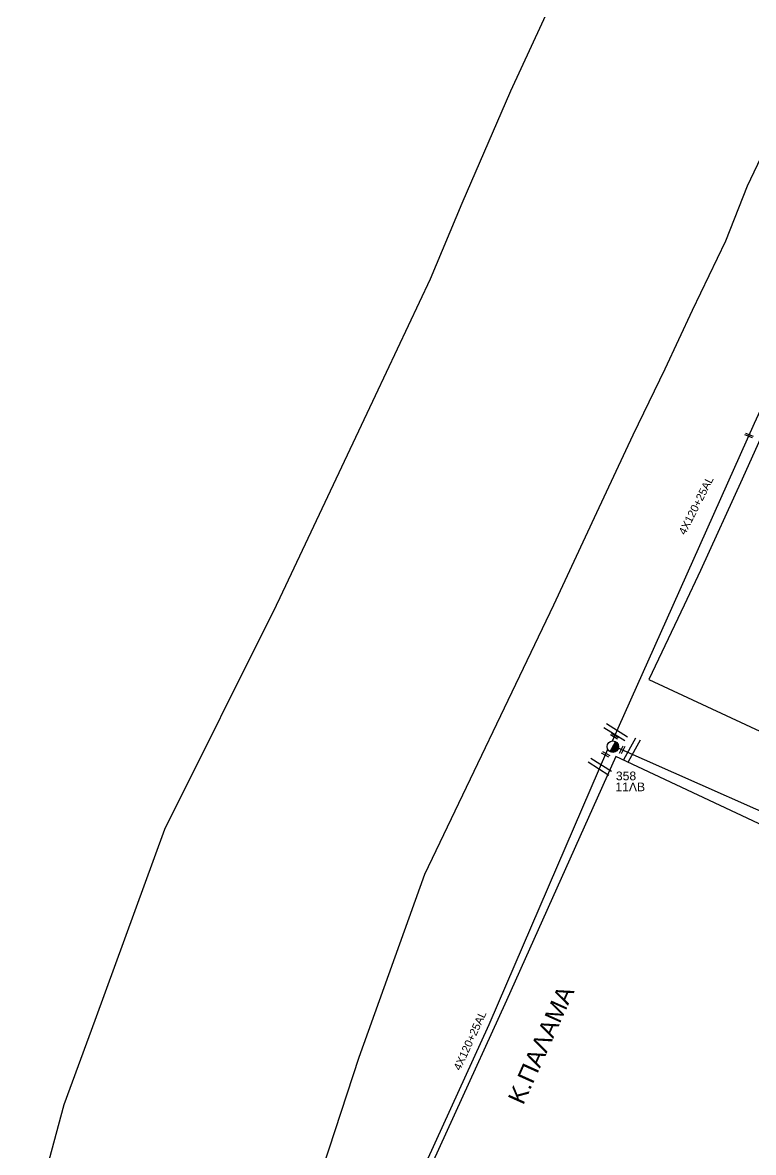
# Model space of a CAD drawing. Header units: millimetres. Extents: x 974 to 2037, y 106 to 580.
# Drawn here: x 1213.5 to 1297.4, y 282.1 to 411.8 of the extents above; entities that cross this region are included whole.
import ezdxf

# ---------------------------------------------------------------- set-up
doc = ezdxf.new("R2010")
doc.units = ezdxf.units.MM
for name, color, linetype in [('Επιγραφές - Σχήματα', 7, 'Continuous'), ('Μηχανική τομή', 7, 'Continuous'), ('Στύλος ΦΜ', 7, 'Continuous'), ('Στύλος ΦΜ @ 1', 7, 'Continuous'), ('Συνεστραμμένα ΧΤ   4x120+25 AL', 7, 'SYN_LINE'), ('Τομή', 7, 'Continuous'), ('Υπόβαθρο ΔΕΗ', 7, 'Continuous')]:
    doc.layers.add(name, color=color, linetype=linetype)
doc.styles.get("Standard").update_dxf_attribs({"font": 'arial.ttf'})
doc.linetypes.add('SYN_LINE', pattern='A,0.5,-0.0001,["/\\/\\/\\/",Standard,S=0.1,R=0,X=0,Y=-0.05],-0.25', length=0.7501)

# ---------------------------------------------------------------- blocks, each defined once
blk = doc.blocks.new('ΥΠΑΡΧΩΝ ΤΣΙΜΕΝΤΕΝΙΟΣ ΣΤΥΛΟΣ')
at = {"layer": 'Στύλος ΦΜ'}
blk.add_hatch(color=256, dxfattribs=at).paths.add_polyline_path([(-1.29, -2.28, 0.574793), (2.62, 0, 0.268822), (1.3, 2.27)])
blk.add_line((-1.29, -2.28), (1.3, 2.27), dxfattribs=at)
blk.add_circle((0, 0), 2.62, dxfattribs=at)
at = {"layer": 'Στύλος ΦΜ', "flags": 4}
for tag, p in [('ΑΡΙΘΜΟΣ', (-4.68, 8.05)), ('ΤΥΠΟΣ', (-4.91, 3.03))]:
    blk.add_attdef(tag, p, '', height=4, dxfattribs=at)
blk = doc.blocks.new('ΤΟΜΗ')
at = {"layer": 'Τομή', "ltscale": 40}
for p, q in [((-5.68, 0), (5.68, 0)), ((5.68, -2.33), (-5.68, -2.33))]:
    blk.add_line(p, q, dxfattribs=at)
blk = doc.blocks.new('ΜΗΧΑΝΙΚΗ ΤΟΜΗ')
at = {"layer": 'Μηχανική τομή', "ltscale": 40}
for p, q in [((-1.89, 0.78), (1.89, 0.78)), ((1.89, 0), (-1.89, 0))]:
    blk.add_line(p, q, dxfattribs=at)

msp = doc.modelspace()

# ---------------------------------------------------------------- linework, layer by layer
at = {"layer": 'Συνεστραμμένα ΧΤ   4x120+25 AL', "color": 5, "linetype": 'SYN_LINE', "ltscale": 10}
msp.add_lwpolyline([(1281.22, 329.33), (1288.19, 344.93), (1297.54, 365.83), (1313.5, 400.33)], dxfattribs=at)
at = {"layer": 'Συνεστραμμένα ΧΤ   4x120+25 AL', "color": 85, "ltscale": 10}
msp.add_lwpolyline([(1252.86, 265.68), (1267.06, 296.79), (1280.69, 328.38)], dxfattribs=at)
at = {"layer": 'Συνεστραμμένα ΧΤ   4x120+25 AL', "color": 6, "ltscale": 10}
msp.add_lwpolyline([(1281.85, 328.53), (1307.08, 317.38), (1321.42, 310.83), (1333.87, 304.46), (1351.85, 296.33), (1369.97, 287.79), (1370.12, 287.7)], dxfattribs=at)
at = {"layer": 'Υπόβαθρο ΔΕΗ'}
for points in [[(1310.52, 422.08), (1302.17, 404.51), (1296.71, 393.04), (1294.22, 386.7), (1290.39, 378.76), (1287.23, 372.03), (1283.58, 364.42), (1279.4, 355.52), (1274.45, 344.93), (1259.63, 313.99), (1252.1, 292.99), (1243.18, 265.74)], [(1213.49, 269.85), (1218.26, 287.59), (1221.83, 297.26), (1229.82, 319.22), (1242.65, 344.93), (1243.06, 345.8), (1254.01, 368.98), (1260.32, 382.39), (1263.97, 391.09), (1269.57, 403.98), (1276.91, 419.89)], [(1340.3, 344.93), (1336.51, 346.57), (1332.55, 348.21), (1327.82, 350.24), (1322.77, 352.49), (1318.64, 354.53), (1311.46, 358.09), (1298.35, 364.34), (1296.11, 359.4), (1291.33, 348.91), (1289.45, 344.93), (1285.42, 336.38), (1318.12, 321.15), (1372.3, 295.28), (1386.15, 323.43), (1369.1, 331.11), (1355.47, 337.93), (1340.3, 344.93)], [(1257.05, 273.22), (1291.28, 256.38), (1342.65, 232.04), (1368.58, 286.73), (1281.62, 327.54), (1269.05, 299.52), (1257.05, 273.22)]]:
    msp.add_lwpolyline(points, dxfattribs=at)

# ---------------------------------------------------------------- block references
at = {"layer": 'Μηχανική τομή'}
for p, xscale, yscale, zscale, rotation in [((1296.86, 364.31), 0.2500000000000772, 0.2500000000000772, 0.2500000000000772, 338.0324421464919), ((1281.42, 329.8), 0.2499999999999848, 0.2499999999999848, 0.2499999999999848, 327.8305251520065), ((1282.43, 328.28), 0.2500000000000381, 0.2500000000000381, 0.2500000000000381, 63.63521947472645), ((1280.4, 327.71), 0.2500000000000052, 0.2500000000000052, 0.2500000000000052, 330.7811736400211)]:
    msp.add_blockref('ΜΗΧΑΝΙΚΗ ΤΟΜΗ', p, dxfattribs=dict(at, xscale=xscale, yscale=yscale, zscale=zscale, rotation=rotation))
at = {"layer": 'Στύλος ΦΜ @ 1', "ltscale": 40}
ref = msp.add_blockref('ΥΠΑΡΧΩΝ ΤΣΙΜΕΝΤΕΝΙΟΣ ΣΤΥΛΟΣ', (1281.27, 328.68), dxfattribs=dict(at, xscale=0.25, yscale=0.25, zscale=0.25))
ref.add_attrib('ΤΥΠΟΣ', '11ΛB', (1281.56, 323.56), dxfattribs={"layer": 'Στύλος ΦΜ', "height": 1, "flags": 4})
ref.add_attrib('ΑΡΙΘΜΟΣ', '358', (1281.62, 324.82), dxfattribs={"layer": 'Στύλος ΦΜ', "height": 1, "flags": 4})
at = {"layer": 'Τομή'}
for p, xscale, yscale, zscale, rotation in [((1281.76, 330.58), 0.2499999999999932, 0.2499999999999932, 0.2499999999999932, 327.8041489162093), ((1283.21, 328.46), 0.2499999999999634, 0.2499999999999634, 0.2499999999999634, 60.95537081769545), ((1279.93, 326.61), 0.2500000000000223, 0.2500000000000223, 0.2500000000000223, 327.4621925281128)]:
    msp.add_blockref('ΤΟΜΗ', p, dxfattribs=dict(at, xscale=xscale, yscale=yscale, zscale=zscale, rotation=rotation))

# ---------------------------------------------------------------- texts
at = {"layer": 'Επιγραφές - Σχήματα', "ltscale": 0.1, "insert": (1269.15, 288.27), "char_height": 2, "width": 27.6397, "attachment_point": 1, "rotation": 65.8162}
msp.add_mtext('Κ.ΠΑΛΑΜΑ', dxfattribs=at)
at = {"layer": 'Συνεστραμμένα ΧΤ   4x120+25 AL', "color": 7, "char_height": 0.9, "width": 84.1859, "attachment_point": 1}
for insert, rotation in [((1288.77, 353.32), 63.1286), ((1262.93, 291.8), 65.4484)]:
    msp.add_mtext('4X120+25AL', dxfattribs=dict(at, insert=insert, rotation=rotation))

doc.saveas('drawing.dxf')
